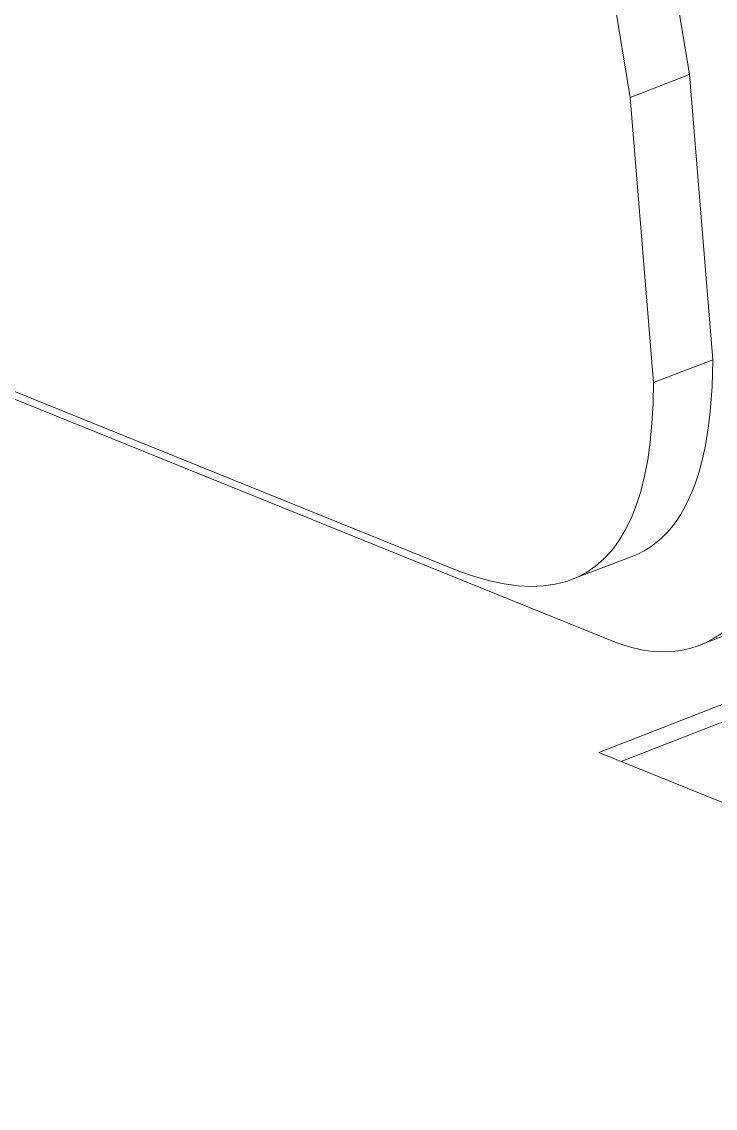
# Model space of a CAD drawing. Header units: millimetres. Extents: x -178 to 574, y 16 to 415.
# Drawn here: x 401.78 to 409.28, y 304.19 to 315.94 of the extents above; entities that cross this region are included whole.
import ezdxf

# ---------------------------------------------------------------- set-up
doc = ezdxf.new("R2010")
doc.units = ezdxf.units.MM
doc.header["$LTSCALE"] = 2
doc.layers.add('Visible (ANSI)', color=7, linetype='Continuous', lineweight=9)

msp = doc.modelspace()

# ---------------------------------------------------------------- linework, layer by layer
at = {"layer": 'Visible (ANSI)'}
for p, q in [((408.1622, 309.2459), (381.7382, 319.931)), ((406.5064, 309.9988), (381.966, 319.9223)), ((408.4726, 318.5625), (409, 315.3687)), ((407.8317, 318.3142), (408.359, 315.1213)), ((409, 315.3687), (408.359, 315.1213)), ((409, 315.3687), (409.2523, 312.2862)), ((408.359, 315.1213), (408.6113, 312.0396)), ((409.2523, 312.2862), (408.6113, 312.0396)), ((408.0206, 308.04), (413.752, 310.282)), ((408.371, 310.155), (407.7316, 309.9124)), ((413.7748, 310.0981), (408.2629, 307.942)), ((410.227, 309.6366), (409.1125, 309.2007)), ((417.5307, 304.1943), (408.0206, 308.04))]:
    msp.add_line(p, q, dxfattribs=at)
at = {"layer": 'Visible (ANSI)', "flags": 128}
for points in [[(409.2523, 312.2862), (409.2498, 312.1387), (409.2443, 311.9962), (409.2359, 311.8589), (409.2245, 311.7267), (409.21, 311.5995), (409.1927, 311.4775), (409.1723, 311.3606), (409.149, 311.2488), (409.1226, 311.1422), (409.0934, 311.0406), (409.0611, 310.9441), (409.0259, 310.8528), (408.9877, 310.7665), (408.9465, 310.6854), (408.9023, 310.6094), (408.8552, 310.5385), (408.805, 310.4726), (408.752, 310.412), (408.6959, 310.3564), (408.6369, 310.3059), (408.5748, 310.2605), (408.5098, 310.2203), (408.4419, 310.1851), (408.3709, 310.1551)], [(408.6113, 312.0396), (408.6063, 311.8141), (408.5945, 311.599), (408.5755, 311.3955), (408.549, 311.2046), (408.515, 311.0268), (408.4737, 310.8621), (408.425, 310.71), (408.3691, 310.5702), (408.3063, 310.4427), (408.2364, 310.3272), (408.1594, 310.2238), (408.0754, 310.1325), (407.9843, 310.0533), (407.8862, 309.9864), (407.7809, 309.9315), (407.6685, 309.8889), (407.549, 309.8585), (407.4224, 309.8404), (407.2883, 309.8349), (407.1467, 309.8421), (406.9973, 309.8624), (406.8401, 309.8959), (406.676, 309.9418), (406.5064, 309.9988)]]:
    msp.add_lwpolyline(points, dxfattribs=at)
at = {"layer": 'Visible (ANSI)'}
msp.add_ellipse((407.7282, 312.7395), major_axis=(1.3843, -3.5389), ratio=0.5190121, start_param=5.8271745, end_param=7.3892441, dxfattribs=at)

doc.saveas('drawing.dxf')
